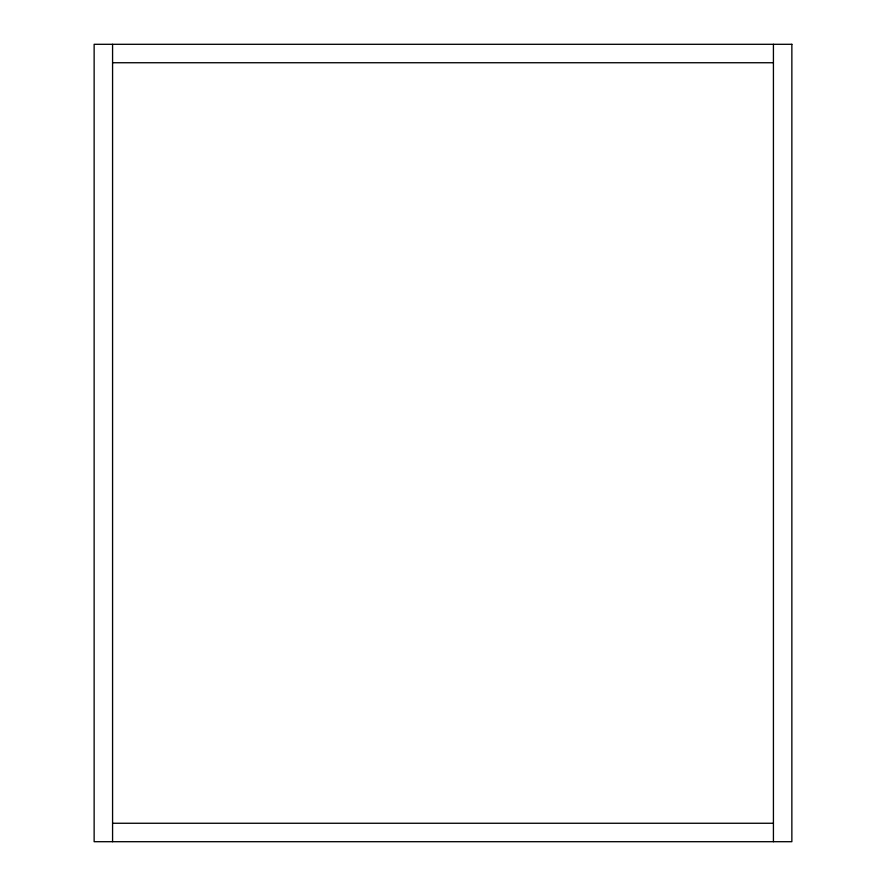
<?xml version="1.0" encoding="UTF-8"?>
<svg xmlns="http://www.w3.org/2000/svg" width="886" height="886" viewBox="0 0 886 886"><rect width="100%" height="100%" fill="white"/><g stroke="black" fill="none" stroke-linecap="round" stroke-linejoin="round"><path stroke-width="1.33" d="M112.577 62.74L773.423 62.74M112.577 823.26L773.423 823.26M773.423 44.3L773.423 841.7M112.577 44.3L112.577 841.7M791.862 44.3L94.137 44.3L94.137 841.7L791.862 841.7L791.862 44.3"/></g></svg>
